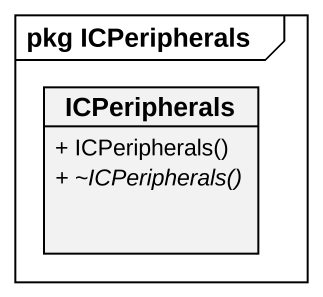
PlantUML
@startuml
mainframe pkg ICPeripherals
hide circle
hide empty members
skinparam classAttributeIconSize 0
class ICPeripherals {
  + ICPeripherals()
  {abstract} + ~ICPeripherals()
}
@enduml
